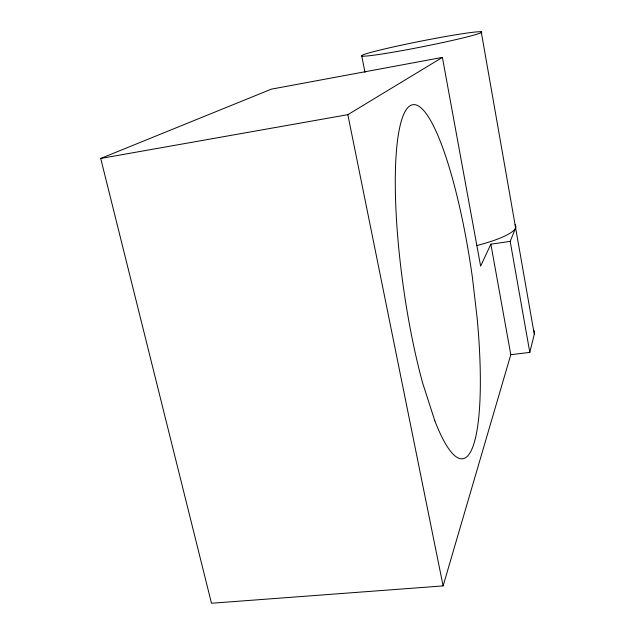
<?xml version="1.0" encoding="UTF-8"?>
<svg xmlns="http://www.w3.org/2000/svg" width="635" height="635" viewBox="0 0 635 635"><rect width="100%" height="100%" fill="white"/><g stroke="black" fill="none" stroke-linecap="round" stroke-linejoin="round"><path stroke-width="0.95" d="M515.66 227.933L510.191 241.387L490.863 244.189L480.631 266.136L442.404 57.396L271.359 89.146L100.711 158.448L211.487 603.25L443.111 585.907L510.794 354.695L529.804 352.385L534.289 334.296L481.227 31.75M100.711 158.448L347.837 114.673L442.404 57.396M347.837 114.673L443.111 585.907M361.736 55.92L364.998 72.438M490.863 244.189L510.794 354.695M510.191 241.387L529.804 352.385M515.088 224.758A59.111 12.327 -10.6 0 1 476.464 245.61M533.495 329.859A57.96 17.169 -10.2 0 1 534.297 334.296M434.832 420.814L422.68 383.127A178.76 34.838 82 0 1 404.201 113.284A178.76 34.838 82 0 1 472.488 278.066L477.131 317.96A178.76 34.838 82 0 1 434.832 420.814M385.596 53.435A61.238 2.889 -11.2 0 0 481.37 32.496A61.238 2.889 -11.2 0 0 398.288 45.855A61.238 2.889 -11.2 0 0 385.596 53.435"/></g></svg>
